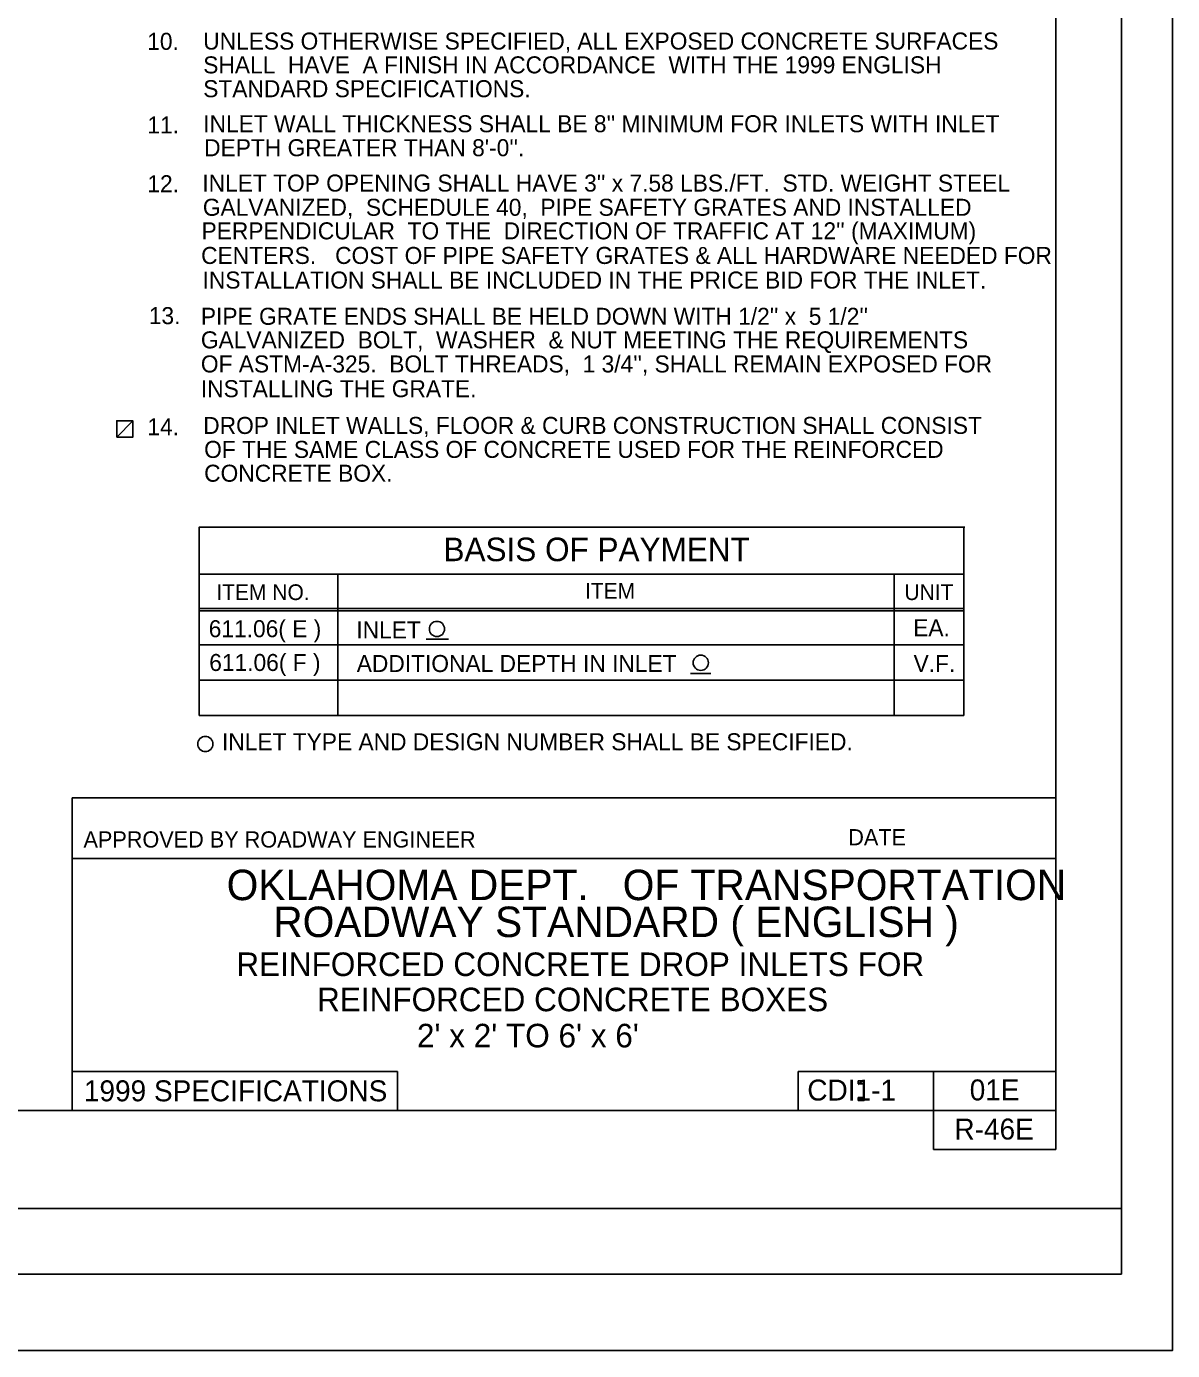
# Model space of a CAD drawing. Extents: x -780 to 21, y -30 to 258.
# Drawn here: x -497.1 to -409.5, y -21.2 to 80 of the extents above; entities that cross this region are included whole.
import ezdxf

# ---------------------------------------------------------------- set-up
doc = ezdxf.new("R2010")
doc.units = 0
doc.layers.add('Level 1', color=7, linetype='Continuous')

msp = doc.modelspace()

# ---------------------------------------------------------------- linework, layer by layer
at = {"layer": 'Level 1'}
for p, q in [((-413.44, -15.34), (-413.44, 214.67)), ((-418.44, -2.84), (-418.44, 202.17)), ((-425.49, 41.75), (-425.49, 27.34)), ((-425.49, 41.75), (-425.49, 27.34)), ((-425.49, 38.13), (-483.91, 38.13)), ((-425.49, 38.13), (-483.91, 38.13)), ((-473.31, 38.13), (-473.31, 27.33)), ((-473.31, 38.13), (-473.31, 27.33)), ((-430.81, 38.13), (-430.81, 27.33)), ((-430.81, 38.13), (-430.81, 27.33)), ((-483.91, 35.52), (-425.51, 35.52)), ((-483.91, 35.52), (-425.51, 35.52)), ((-483.91, 35.34), (-425.49, 35.34)), ((-483.91, 35.34), (-425.49, 35.34)), ((-483.91, 32.73), (-425.5, 32.73)), ((-483.91, 32.73), (-425.5, 32.73)), ((-466.57, 33.17), (-464.87, 33.17)), ((-446.36, 30.54), (-444.8, 30.54)), ((-425.5, 30.03), (-483.91, 30.03)), ((-425.5, 30.03), (-483.91, 30.03)), ((-483.91, 27.33), (-425.49, 27.33)), ((-483.91, 27.33), (-425.49, 27.33)), ((-418.44, 21.05), (-493.62, 21.05)), ((-493.62, 21.05), (-493.62, -2.84)), ((-493.62, 16.4), (-418.44, 16.4)), ((-493.62, 0.14), (-468.75, 0.14)), ((-468.75, -2.84), (-468.75, 0.14)), ((-438.13, -2.84), (-438.13, 0.14)), ((-438.13, 0.14), (-418.44, 0.14)), ((-427.8, -5.82), (-427.8, 0.14)), ((-743.46, -2.84), (-418.44, -2.84)), ((-418.44, -5.82), (-418.44, -2.84)), ((-427.8, -5.82), (-418.44, -5.82)), ((-758.46, -10.34), (-413.44, -10.34)), ((-773.46, -15.34), (-413.44, -15.34))]:
    msp.add_line(p, q, dxfattribs=at)
for points in [[(-779.63, -21.18), (-409.53, -21.18), (-409.53, 249.91), (-779.63, 249.91)], [(-490.21, 48.6), (-488.98, 48.6), (-488.98, 49.86), (-490.21, 49.86)], [(-490.21, 48.6), (-488.98, 49.86), (-488.98, 48.6)], [(-433.55, -0.58), (-433.11, -0.58), (-433.11, -0.8), (-433.55, -0.8)], [(-433.55, -2.08), (-433.11, -2.08), (-433.11, -1.86), (-433.55, -1.86)]]:
    msp.add_lwpolyline(points, close=True, dxfattribs=at)
msp.add_lwpolyline([(-425.41, 41.73), (-483.91, 41.73), (-483.91, 27.33)], dxfattribs=at)
msp.add_lwpolyline([(-425.41, 41.73), (-483.91, 41.73), (-483.91, 27.33)], dxfattribs=at)
for centre in [(-465.74, 33.95), (-445.58, 31.37), (-483.44, 25.16)]:
    msp.add_circle(centre, 0.582, dxfattribs=at)

# ---------------------------------------------------------------- texts
for s, height, p in [('10.', 1.3, (-487.88, 78.2)), ('10.', 1.3, (-487.88, 78.2)), ('11.', 1.3, (-487.87, 71.81)), ('11.', 1.3, (-487.87, 71.81)), ('12.', 1.3, (-487.87, 67.32)), ("INLET TOP OPENING SHALL HAVE 3'' x 7.58 LBS./FT.  STD. WEIGHT STEEL", 1.3, (-483.67, 67.37)), ('GALVANIZED,  SCHEDULE 40,  PIPE SAFETY GRATES AND INSTALLED', 1.3, (-483.63, 65.52)), ("PERPENDICULAR  TO THE  DIRECTION OF TRAFFIC AT 12'' (MAXIMUM)", 1.3, (-483.73, 63.72)), ('CENTERS.   COST OF PIPE SAFETY GRATES & ALL HARDWARE NEEDED FOR', 1.3, (-483.76, 61.84)), ('INSTALLATION SHALL BE INCLUDED IN THE PRICE BID FOR THE INLET.', 1.3, (-483.65, 59.96)), ('13.', 1.3, (-487.76, 57.24)), ("PIPE GRATE ENDS SHALL BE HELD DOWN WITH 1/2'' x  5 1/2'' ", 1.3, (-483.78, 57.19)), ('GALVANIZED  BOLT,  WASHER  & NUT MEETING THE REQUIREMENTS ', 1.3, (-483.78, 55.39)), ("OF ASTM-A-325.  BOLT THREADS,  1 3/4'', SHALL REMAIN EXPOSED FOR ", 1.3, (-483.78, 53.55)), ('INSTALLING THE GRATE.', 1.3, (-483.78, 51.66)), ('BASIS OF PAYMENT', 1.8, (-465.24, 39.13)), ('ITEM', 1.2, (-454.43, 36.26)), ('ITEM NO.', 1.2, (-482.6, 36.16)), ('UNIT', 1.2, (-430.02, 36.16)), ('INLET TYPE AND DESIGN NUMBER SHALL BE SPECIFIED.', 1.3, (-482.17, 24.68)), ('APPROVED BY ROADWAY ENGINEER', 1.2368, (-492.75, 17.25)), ('DATE', 1.237, (-434.31, 17.42)), ('OKLAHOMA DEPT.   OF TRANSPORTATION', 2.3273, (-481.81, 13.23)), ('ROADWAY STANDARD ( ENGLISH )', 2.3273, (-478.25, 10.41)), ('1999 SPECIFICATIONS', 1.6, (-492.72, -2.14)), ('CDI1-1', 1.6, (-437.44, -2.08)), ('01E', 1.6, (-425.03, -2.07)), ('R-46E', 1.6, (-426.2, -5.06))]:
    msp.add_text(s, height=height, dxfattribs=at).set_placement(p)
for s, height, rotation, p in [('UNLESS OTHERWISE SPECIFIED, ALL EXPOSED CONCRETE SURFACES', 1.3, 0.0048, (-483.6, 78.22)), ('SHALL  HAVE  A FINISH IN ACCORDANCE  WITH THE 1999 ENGLISH ', 1.3, 0.0048, (-483.6, 76.4)), ('STANDARD SPECIFICATIONS.', 1.3, 0.0048, (-483.6, 74.58)), ("INLET WALL THICKNESS SHALL BE 8'' MINIMUM FOR INLETS WITH INLET ", 1.3, 0.0048, (-483.6, 71.9)), ("DEPTH GREATER THAN 8'-0''.", 1.3, 0.0048, (-483.53, 70.07)), ('14.', 1.3, 360, (-487.87, 48.75)), ('DROP INLET WALLS, FLOOR & CURB CONSTRUCTION SHALL CONSIST', 1.3, 0.0048, (-483.6, 48.85)), ('OF THE SAME CLASS OF CONCRETE USED FOR THE REINFORCED', 1.3, 0.0048, (-483.53, 47.02)), ('CONCRETE BOX.', 1.3, 0.0048, (-483.53, 45.2)), ('611.06( E )', 1.3, 0.0048, (-483.18, 33.32)), ('INLET', 1.3, 0.0048, (-471.9, 33.23)), ('EA.', 1.3, 0.0048, (-429.35, 33.39)), ('611.06( F )', 1.3, 0.0048, (-483.14, 30.74)), ('ADDITIONAL DEPTH IN INLET', 1.3, 0.0048, (-471.87, 30.66)), ('V.F.', 1.3, 0.0048, (-429.32, 30.66)), ('REINFORCED CONCRETE DROP INLETS FOR', 1.8, 0.0048, (-481.07, 7.43)), ('REINFORCED CONCRETE BOXES', 1.8, 0.0048, (-474.9, 4.74)), ("2' x 2' TO 6' x 6'", 1.8, 0.0048, (-467.27, 1.98))]:
    msp.add_text(s, height=height, rotation=rotation, dxfattribs=at).set_placement(p)

doc.saveas('drawing.dxf')
